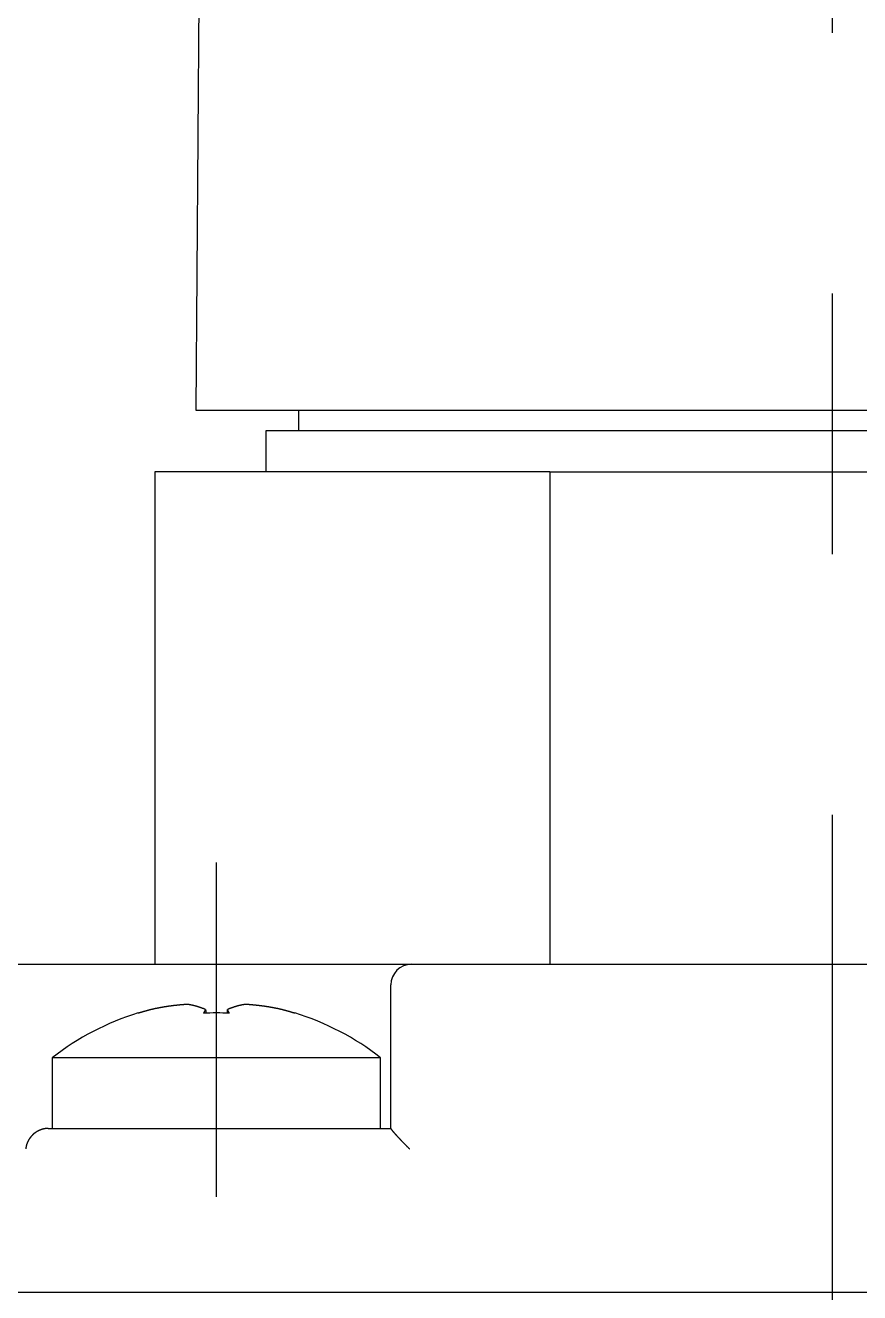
# Model space of a CAD drawing. Extents: x 55 to 320, y 62 to 485.
# Drawn here: x 255.97 to 276.3, y 316.9 to 347.77 of the extents above; entities that cross this region are included whole.
import ezdxf

# ---------------------------------------------------------------- set-up
doc = ezdxf.new("R2010")
doc.units = 0
doc.header["$MEASUREMENT"] = 0
doc.linetypes.add('CENTER', pattern=[50.8, 31.75, -6.35, 6.35, -6.35])
doc.layers.get('0').update_dxf_attribs({"linetype": 'CONTINUOUS'})
doc.layers.add('FR_QBM1_G14_40U', color=7, linetype='CONTINUOUS')

msp = doc.modelspace()

# ---------------------------------------------------------------- linework, layer by layer
at = {"linetype": 'CENTER'}
for p, q in [((275.628, 379.339), (275.628, 165.681)), ((260.628, 319.232), (260.628, 327.374))]:
    msp.add_line(p, q, dxfattribs=at)
at = {"layer": 'FR_QBM1_G14_40U', "color": 5, "linetype": 'Continuous'}
for p, q in [((260.195, 348.396), (260.128, 338.396)), ((260.128, 338.396), (291.128, 338.396)), ((260.128, 338.396), (291.127, 338.396)), ((260.128, 338.396), (260.128, 338.396)), ((262.628, 338.396), (262.628, 337.896)), ((289.428, 337.896), (261.828, 337.896)), ((261.828, 337.896), (261.828, 336.896)), ((268.754, 336.896), (259.128, 336.896)), ((259.128, 336.896), (259.128, 324.896)), ((268.754, 336.896), (282.502, 336.896)), ((268.754, 336.896), (268.754, 324.896)), ((255.71, 324.896), (256.479, 324.896)), ((256.479, 324.896), (260.628, 324.896)), ((260.628, 324.896), (263.598, 324.896)), ((263.598, 324.896), (264.334, 324.896)), ((264.334, 324.896), (265.378, 324.896)), ((265.378, 324.896), (273.812, 324.896)), ((273.812, 324.896), (277.444, 324.896)), ((264.878, 320.894), (264.878, 324.396)), ((258.727, 323.704), (258.721, 323.71)), ((260.362, 323.792), (260.374, 323.706)), ((260.893, 323.792), (260.882, 323.706)), ((262.529, 323.704), (262.535, 323.71)), ((264.628, 322.62), (256.628, 322.62)), ((256.628, 322.62), (256.628, 320.896)), ((264.628, 320.896), (264.628, 322.62)), ((256.525, 320.896), (256.628, 320.896)), ((256.628, 320.896), (261.805, 320.896)), ((261.805, 320.896), (264.878, 320.896)), ((296.628, 316.896), (254.628, 316.896))]:
    msp.add_line(p, q, dxfattribs=at)
for points in [[(259.921, 323.919, 0), (259.914, 323.918, 0), (259.907, 323.918, 0), (259.9, 323.918, 0), (259.893, 323.917, 0), (259.885, 323.917, 0), (259.878, 323.916, 0), (259.871, 323.916, 0), (259.864, 323.915, 0), (259.857, 323.915, 0), (259.85, 323.914, 0), (259.843, 323.914, 0), (259.836, 323.913, 0), (259.829, 323.913, 0), (259.822, 323.912, 0), (259.815, 323.912, 0), (259.808, 323.911, 0), (259.801, 323.91, 0), (259.794, 323.91, 0), (259.787, 323.909, 0), (259.78, 323.909, 0), (259.773, 323.908, 0), (259.765, 323.907, 0), (259.758, 323.907, 0), (259.751, 323.906, 0), (259.744, 323.906, 0), (259.737, 323.905, 0), (259.73, 323.904, 0), (259.723, 323.904, 0), (259.716, 323.903, 0), (259.709, 323.902, 0), (259.702, 323.901, 0), (259.695, 323.901, 0), (259.688, 323.9, 0), (259.681, 323.899, 0), (259.674, 323.899, 0), (259.667, 323.898, 0), (259.66, 323.897, 0), (259.653, 323.896, 0), (259.646, 323.896, 0), (259.639, 323.895, 0), (259.632, 323.894, 0), (259.625, 323.893, 0), (259.618, 323.892, 0), (259.611, 323.892, 0), (259.604, 323.891, 0), (259.597, 323.89, 0), (259.59, 323.889, 0), (259.583, 323.888, 0), (259.576, 323.887, 0), (259.569, 323.887, 0), (259.562, 323.886, 0), (259.555, 323.885, 0), (259.548, 323.884, 0), (259.542, 323.883, 0), (259.535, 323.882, 0), (259.528, 323.881, 0), (259.521, 323.88, 0), (259.514, 323.879, 0), (259.507, 323.878, 0), (259.5, 323.878, 0), (259.493, 323.877, 0), (259.486, 323.876, 0), (259.479, 323.875, 0), (259.472, 323.874, 0), (259.465, 323.873, 0), (259.458, 323.872, 0), (259.451, 323.871, 0), (259.444, 323.87, 0), (259.437, 323.869, 0), (259.431, 323.868, 0), (259.424, 323.866, 0), (259.417, 323.865, 0), (259.41, 323.864, 0), (259.403, 323.863, 0), (259.396, 323.862, 0), (259.389, 323.861, 0), (259.382, 323.86, 0), (259.375, 323.859, 0), (259.368, 323.858, 0), (259.362, 323.857, 0), (259.355, 323.856, 0), (259.348, 323.854, 0), (259.341, 323.853, 0), (259.334, 323.852, 0), (259.327, 323.851, 0), (259.32, 323.85, 0), (259.313, 323.849, 0), (259.307, 323.847, 0), (259.3, 323.846, 0), (259.293, 323.845, 0), (259.286, 323.844, 0), (259.279, 323.842, 0), (259.272, 323.841, 0), (259.265, 323.84, 0), (259.259, 323.839, 0), (259.252, 323.837, 0), (259.245, 323.836, 0), (259.238, 323.835, 0), (259.231, 323.834, 0), (259.224, 323.832, 0), (259.218, 323.831, 0), (259.211, 323.83, 0), (259.204, 323.828, 0), (259.197, 323.827, 0), (259.19, 323.826, 0), (259.184, 323.824, 0), (259.177, 323.823, 0), (259.17, 323.822, 0), (259.163, 323.82, 0), (259.156, 323.819, 0), (259.15, 323.817, 0), (259.143, 323.816, 0), (259.136, 323.815, 0), (259.129, 323.813, 0), (259.122, 323.812, 0), (259.116, 323.81, 0), (259.109, 323.809, 0), (259.102, 323.807, 0), (259.095, 323.806, 0), (259.089, 323.804, 0), (259.082, 323.803, 0), (259.075, 323.801, 0), (259.068, 323.8, 0), (259.062, 323.798, 0), (259.055, 323.797, 0), (259.048, 323.795, 0), (259.041, 323.794, 0), (259.035, 323.792, 0)], [(260.362, 323.792, 0), (260.359, 323.794, 0), (260.355, 323.795, 0), (260.351, 323.797, 0), (260.348, 323.798, 0), (260.344, 323.8, 0), (260.341, 323.801, 0), (260.337, 323.803, 0), (260.333, 323.804, 0), (260.33, 323.806, 0), (260.326, 323.807, 0), (260.322, 323.809, 0), (260.319, 323.81, 0), (260.315, 323.812, 0), (260.312, 323.813, 0), (260.308, 323.815, 0), (260.304, 323.816, 0), (260.301, 323.817, 0), (260.297, 323.819, 0), (260.294, 323.82, 0), (260.29, 323.822, 0), (260.286, 323.823, 0), (260.283, 323.824, 0), (260.279, 323.826, 0), (260.276, 323.827, 0), (260.272, 323.828, 0), (260.269, 323.83, 0), (260.265, 323.831, 0), (260.262, 323.832, 0), (260.258, 323.834, 0), (260.254, 323.835, 0), (260.251, 323.836, 0), (260.247, 323.837, 0), (260.244, 323.839, 0), (260.24, 323.84, 0), (260.237, 323.841, 0), (260.233, 323.842, 0), (260.23, 323.844, 0), (260.226, 323.845, 0), (260.223, 323.846, 0), (260.219, 323.847, 0), (260.215, 323.849, 0), (260.212, 323.85, 0), (260.208, 323.851, 0), (260.205, 323.852, 0), (260.201, 323.853, 0), (260.198, 323.854, 0), (260.194, 323.856, 0), (260.191, 323.857, 0), (260.187, 323.858, 0), (260.184, 323.859, 0), (260.18, 323.86, 0), (260.177, 323.861, 0), (260.173, 323.862, 0), (260.17, 323.863, 0), (260.166, 323.864, 0), (260.163, 323.865, 0), (260.159, 323.866, 0), (260.156, 323.868, 0), (260.153, 323.869, 0), (260.149, 323.87, 0), (260.146, 323.871, 0), (260.142, 323.872, 0), (260.139, 323.873, 0), (260.135, 323.874, 0), (260.132, 323.875, 0), (260.128, 323.876, 0), (260.125, 323.877, 0), (260.121, 323.878, 0), (260.118, 323.878, 0), (260.115, 323.879, 0), (260.111, 323.88, 0), (260.108, 323.881, 0), (260.104, 323.882, 0), (260.101, 323.883, 0), (260.097, 323.884, 0), (260.094, 323.885, 0), (260.091, 323.886, 0), (260.087, 323.887, 0), (260.084, 323.887, 0), (260.08, 323.888, 0), (260.077, 323.889, 0), (260.074, 323.89, 0), (260.07, 323.891, 0), (260.067, 323.892, 0), (260.063, 323.892, 0), (260.06, 323.893, 0), (260.057, 323.894, 0), (260.053, 323.895, 0), (260.05, 323.896, 0), (260.047, 323.896, 0), (260.043, 323.897, 0), (260.04, 323.898, 0), (260.036, 323.899, 0), (260.033, 323.899, 0), (260.03, 323.9, 0), (260.026, 323.901, 0), (260.023, 323.901, 0), (260.02, 323.902, 0), (260.016, 323.903, 0), (260.013, 323.904, 0), (260.01, 323.904, 0), (260.006, 323.905, 0), (260.003, 323.906, 0), (260, 323.906, 0), (259.996, 323.907, 0), (259.993, 323.907, 0), (259.99, 323.908, 0), (259.986, 323.909, 0), (259.983, 323.909, 0), (259.98, 323.91, 0), (259.977, 323.91, 0), (259.973, 323.911, 0), (259.97, 323.912, 0), (259.967, 323.912, 0), (259.963, 323.913, 0), (259.96, 323.913, 0), (259.957, 323.914, 0), (259.953, 323.914, 0), (259.95, 323.915, 0), (259.947, 323.915, 0), (259.944, 323.916, 0), (259.94, 323.916, 0), (259.937, 323.917, 0), (259.934, 323.917, 0), (259.931, 323.918, 0), (259.927, 323.918, 0), (259.924, 323.918, 0), (259.921, 323.919, 0)], [(261.335, 323.919, 0), (261.332, 323.918, 0), (261.328, 323.918, 0), (261.325, 323.918, 0), (261.322, 323.917, 0), (261.319, 323.917, 0), (261.315, 323.916, 0), (261.312, 323.916, 0), (261.309, 323.915, 0), (261.305, 323.915, 0), (261.302, 323.914, 0), (261.299, 323.914, 0), (261.296, 323.913, 0), (261.292, 323.913, 0), (261.289, 323.912, 0), (261.286, 323.912, 0), (261.282, 323.911, 0), (261.279, 323.91, 0), (261.276, 323.91, 0), (261.273, 323.909, 0), (261.269, 323.909, 0), (261.266, 323.908, 0), (261.263, 323.907, 0), (261.259, 323.907, 0), (261.256, 323.906, 0), (261.253, 323.906, 0), (261.249, 323.905, 0), (261.246, 323.904, 0), (261.243, 323.904, 0), (261.239, 323.903, 0), (261.236, 323.902, 0), (261.233, 323.901, 0), (261.229, 323.901, 0), (261.226, 323.9, 0), (261.223, 323.899, 0), (261.219, 323.899, 0), (261.216, 323.898, 0), (261.212, 323.897, 0), (261.209, 323.896, 0), (261.206, 323.896, 0), (261.202, 323.895, 0), (261.199, 323.894, 0), (261.196, 323.893, 0), (261.192, 323.892, 0), (261.189, 323.892, 0), (261.185, 323.891, 0), (261.182, 323.89, 0), (261.179, 323.889, 0), (261.175, 323.888, 0), (261.172, 323.887, 0), (261.168, 323.887, 0), (261.165, 323.886, 0), (261.162, 323.885, 0), (261.158, 323.884, 0), (261.155, 323.883, 0), (261.151, 323.882, 0), (261.148, 323.881, 0), (261.144, 323.88, 0), (261.141, 323.879, 0), (261.138, 323.878, 0), (261.134, 323.878, 0), (261.131, 323.877, 0), (261.127, 323.876, 0), (261.124, 323.875, 0), (261.12, 323.874, 0), (261.117, 323.873, 0), (261.113, 323.872, 0), (261.11, 323.871, 0), (261.107, 323.87, 0), (261.103, 323.869, 0), (261.1, 323.868, 0), (261.096, 323.866, 0), (261.093, 323.865, 0), (261.089, 323.864, 0), (261.086, 323.863, 0), (261.082, 323.862, 0), (261.079, 323.861, 0), (261.075, 323.86, 0), (261.072, 323.859, 0), (261.068, 323.858, 0), (261.065, 323.857, 0), (261.061, 323.856, 0), (261.058, 323.854, 0), (261.054, 323.853, 0), (261.051, 323.852, 0), (261.047, 323.851, 0), (261.044, 323.85, 0), (261.04, 323.849, 0), (261.037, 323.847, 0), (261.033, 323.846, 0), (261.03, 323.845, 0), (261.026, 323.844, 0), (261.023, 323.842, 0), (261.019, 323.841, 0), (261.015, 323.84, 0), (261.012, 323.839, 0), (261.008, 323.837, 0), (261.005, 323.836, 0), (261.001, 323.835, 0), (260.998, 323.834, 0), (260.994, 323.832, 0), (260.991, 323.831, 0), (260.987, 323.83, 0), (260.983, 323.828, 0), (260.98, 323.827, 0), (260.976, 323.826, 0), (260.973, 323.824, 0), (260.969, 323.823, 0), (260.966, 323.822, 0), (260.962, 323.82, 0), (260.958, 323.819, 0), (260.955, 323.817, 0), (260.951, 323.816, 0), (260.948, 323.815, 0), (260.944, 323.813, 0), (260.94, 323.812, 0), (260.937, 323.81, 0), (260.933, 323.809, 0), (260.93, 323.807, 0), (260.926, 323.806, 0), (260.922, 323.804, 0), (260.919, 323.803, 0), (260.915, 323.801, 0), (260.912, 323.8, 0), (260.908, 323.798, 0), (260.904, 323.797, 0), (260.901, 323.795, 0), (260.897, 323.794, 0), (260.893, 323.792, 0)], [(262.221, 323.792, 0), (262.214, 323.794, 0), (262.207, 323.795, 0), (262.201, 323.797, 0), (262.194, 323.798, 0), (262.187, 323.8, 0), (262.181, 323.801, 0), (262.174, 323.803, 0), (262.167, 323.804, 0), (262.16, 323.806, 0), (262.153, 323.807, 0), (262.147, 323.809, 0), (262.14, 323.81, 0), (262.133, 323.812, 0), (262.126, 323.813, 0), (262.12, 323.815, 0), (262.113, 323.816, 0), (262.106, 323.817, 0), (262.099, 323.819, 0), (262.092, 323.82, 0), (262.086, 323.822, 0), (262.079, 323.823, 0), (262.072, 323.824, 0), (262.065, 323.826, 0), (262.058, 323.827, 0), (262.052, 323.828, 0), (262.045, 323.83, 0), (262.038, 323.831, 0), (262.031, 323.832, 0), (262.024, 323.834, 0), (262.018, 323.835, 0), (262.011, 323.836, 0), (262.004, 323.837, 0), (261.997, 323.839, 0), (261.99, 323.84, 0), (261.983, 323.841, 0), (261.977, 323.842, 0), (261.97, 323.844, 0), (261.963, 323.845, 0), (261.956, 323.846, 0), (261.949, 323.847, 0), (261.942, 323.849, 0), (261.935, 323.85, 0), (261.928, 323.851, 0), (261.922, 323.852, 0), (261.915, 323.853, 0), (261.908, 323.854, 0), (261.901, 323.856, 0), (261.894, 323.857, 0), (261.887, 323.858, 0), (261.88, 323.859, 0), (261.873, 323.86, 0), (261.867, 323.861, 0), (261.86, 323.862, 0), (261.853, 323.863, 0), (261.846, 323.864, 0), (261.839, 323.865, 0), (261.832, 323.866, 0), (261.825, 323.868, 0), (261.818, 323.869, 0), (261.811, 323.87, 0), (261.804, 323.871, 0), (261.797, 323.872, 0), (261.791, 323.873, 0), (261.784, 323.874, 0), (261.777, 323.875, 0), (261.77, 323.876, 0), (261.763, 323.877, 0), (261.756, 323.878, 0), (261.749, 323.878, 0), (261.742, 323.879, 0), (261.735, 323.88, 0), (261.728, 323.881, 0), (261.721, 323.882, 0), (261.714, 323.883, 0), (261.707, 323.884, 0), (261.7, 323.885, 0), (261.693, 323.886, 0), (261.686, 323.887, 0), (261.679, 323.887, 0), (261.672, 323.888, 0), (261.665, 323.889, 0), (261.658, 323.89, 0), (261.651, 323.891, 0), (261.644, 323.892, 0), (261.637, 323.892, 0), (261.63, 323.893, 0), (261.623, 323.894, 0), (261.616, 323.895, 0), (261.609, 323.896, 0), (261.602, 323.896, 0), (261.595, 323.897, 0), (261.588, 323.898, 0), (261.581, 323.899, 0), (261.574, 323.899, 0), (261.567, 323.9, 0), (261.56, 323.901, 0), (261.553, 323.901, 0), (261.546, 323.902, 0), (261.539, 323.903, 0), (261.532, 323.904, 0), (261.525, 323.904, 0), (261.518, 323.905, 0), (261.511, 323.906, 0), (261.504, 323.906, 0), (261.497, 323.907, 0), (261.49, 323.907, 0), (261.483, 323.908, 0), (261.476, 323.909, 0), (261.469, 323.909, 0), (261.462, 323.91, 0), (261.455, 323.91, 0), (261.448, 323.911, 0), (261.441, 323.912, 0), (261.434, 323.912, 0), (261.427, 323.913, 0), (261.42, 323.913, 0), (261.413, 323.914, 0), (261.406, 323.914, 0), (261.398, 323.915, 0), (261.391, 323.915, 0), (261.384, 323.916, 0), (261.377, 323.916, 0), (261.37, 323.917, 0), (261.363, 323.917, 0), (261.356, 323.918, 0), (261.349, 323.918, 0), (261.342, 323.918, 0), (261.335, 323.919, 0)], [(259.035, 323.792, 0), (259.032, 323.792, 0), (259.03, 323.791, 0), (259.027, 323.79, 0), (259.025, 323.79, 0), (259.023, 323.789, 0), (259.02, 323.789, 0), (259.018, 323.788, 0), (259.015, 323.787, 0), (259.013, 323.787, 0), (259.01, 323.786, 0), (259.008, 323.785, 0), (259.006, 323.785, 0), (259.003, 323.784, 0), (259.001, 323.783, 0), (258.998, 323.783, 0), (258.996, 323.782, 0), (258.994, 323.782, 0), (258.991, 323.781, 0), (258.989, 323.78, 0), (258.986, 323.78, 0), (258.984, 323.779, 0), (258.981, 323.778, 0), (258.979, 323.778, 0), (258.977, 323.777, 0), (258.974, 323.776, 0), (258.972, 323.776, 0), (258.969, 323.775, 0), (258.967, 323.774, 0), (258.965, 323.774, 0), (258.962, 323.773, 0), (258.96, 323.772, 0), (258.957, 323.772, 0), (258.955, 323.771, 0), (258.953, 323.77, 0), (258.95, 323.77, 0), (258.948, 323.769, 0), (258.945, 323.768, 0), (258.943, 323.768, 0), (258.94, 323.767, 0), (258.938, 323.766, 0), (258.936, 323.766, 0), (258.933, 323.765, 0), (258.931, 323.764, 0), (258.928, 323.764, 0), (258.926, 323.763, 0), (258.924, 323.762, 0), (258.921, 323.762, 0), (258.919, 323.761, 0), (258.916, 323.76, 0), (258.914, 323.76, 0), (258.912, 323.759, 0), (258.909, 323.758, 0), (258.907, 323.758, 0), (258.904, 323.757, 0), (258.902, 323.756, 0), (258.899, 323.756, 0), (258.897, 323.755, 0), (258.895, 323.754, 0), (258.892, 323.754, 0), (258.89, 323.753, 0), (258.887, 323.752, 0), (258.885, 323.751, 0), (258.883, 323.751, 0), (258.88, 323.75, 0), (258.878, 323.749, 0), (258.875, 323.749, 0), (258.873, 323.748, 0), (258.871, 323.747, 0), (258.868, 323.747, 0), (258.866, 323.746, 0), (258.863, 323.745, 0), (258.861, 323.745, 0), (258.859, 323.744, 0), (258.856, 323.743, 0), (258.854, 323.742, 0), (258.851, 323.742, 0), (258.849, 323.741, 0), (258.847, 323.74, 0), (258.844, 323.74, 0), (258.842, 323.739, 0), (258.839, 323.738, 0), (258.837, 323.738, 0), (258.835, 323.737, 0), (258.832, 323.736, 0), (258.83, 323.735, 0), (258.827, 323.735, 0), (258.825, 323.734, 0), (258.823, 323.733, 0), (258.82, 323.733, 0), (258.818, 323.732, 0), (258.815, 323.731, 0), (258.813, 323.73, 0), (258.811, 323.73, 0), (258.808, 323.729, 0), (258.806, 323.728, 0), (258.803, 323.728, 0), (258.801, 323.727, 0), (258.799, 323.726, 0), (258.796, 323.725, 0), (258.794, 323.725, 0), (258.791, 323.724, 0), (258.789, 323.723, 0), (258.787, 323.722, 0), (258.784, 323.722, 0), (258.782, 323.721, 0), (258.779, 323.72, 0), (258.777, 323.72, 0), (258.775, 323.719, 0), (258.772, 323.718, 0), (258.77, 323.717, 0), (258.768, 323.717, 0), (258.765, 323.716, 0), (258.763, 323.715, 0), (258.76, 323.714, 0), (258.758, 323.714, 0), (258.756, 323.713, 0), (258.753, 323.712, 0), (258.751, 323.711, 0), (258.748, 323.711, 0), (258.746, 323.71, 0), (258.744, 323.709, 0), (258.741, 323.708, 0), (258.739, 323.708, 0), (258.736, 323.707, 0), (258.734, 323.706, 0), (258.732, 323.705, 0), (258.729, 323.705, 0), (258.727, 323.704, 0)], [(260.362, 323.792, 0), (260.362, 323.792, 0), (260.361, 323.791, 0), (260.361, 323.79, 0), (260.361, 323.79, 0), (260.36, 323.789, 0), (260.36, 323.789, 0), (260.359, 323.788, 0), (260.359, 323.787, 0), (260.359, 323.787, 0), (260.358, 323.786, 0), (260.358, 323.785, 0), (260.357, 323.785, 0), (260.357, 323.784, 0), (260.357, 323.783, 0), (260.356, 323.783, 0), (260.356, 323.782, 0), (260.355, 323.782, 0), (260.355, 323.781, 0), (260.355, 323.78, 0), (260.354, 323.78, 0), (260.354, 323.779, 0), (260.353, 323.778, 0), (260.353, 323.778, 0), (260.353, 323.777, 0), (260.352, 323.776, 0), (260.352, 323.776, 0), (260.351, 323.775, 0), (260.351, 323.774, 0), (260.351, 323.774, 0), (260.35, 323.773, 0), (260.35, 323.772, 0), (260.349, 323.772, 0), (260.349, 323.771, 0), (260.349, 323.77, 0), (260.348, 323.77, 0), (260.348, 323.769, 0), (260.347, 323.768, 0), (260.347, 323.768, 0), (260.347, 323.767, 0), (260.346, 323.766, 0), (260.346, 323.766, 0), (260.345, 323.765, 0), (260.345, 323.764, 0), (260.345, 323.764, 0), (260.344, 323.763, 0), (260.344, 323.762, 0), (260.343, 323.762, 0), (260.343, 323.761, 0), (260.343, 323.76, 0), (260.342, 323.76, 0), (260.342, 323.759, 0), (260.341, 323.758, 0), (260.341, 323.758, 0), (260.341, 323.757, 0), (260.34, 323.756, 0), (260.34, 323.756, 0), (260.339, 323.755, 0), (260.339, 323.754, 0), (260.339, 323.754, 0), (260.338, 323.753, 0), (260.338, 323.752, 0), (260.337, 323.751, 0), (260.337, 323.751, 0), (260.337, 323.75, 0), (260.336, 323.749, 0), (260.336, 323.749, 0), (260.335, 323.748, 0), (260.335, 323.747, 0), (260.335, 323.747, 0), (260.334, 323.746, 0), (260.334, 323.745, 0), (260.333, 323.745, 0), (260.333, 323.744, 0), (260.333, 323.743, 0), (260.332, 323.742, 0), (260.332, 323.742, 0), (260.331, 323.741, 0), (260.331, 323.74, 0), (260.331, 323.74, 0), (260.33, 323.739, 0), (260.33, 323.738, 0), (260.329, 323.738, 0), (260.329, 323.737, 0), (260.329, 323.736, 0), (260.328, 323.735, 0), (260.328, 323.735, 0), (260.327, 323.734, 0), (260.327, 323.733, 0), (260.327, 323.733, 0), (260.326, 323.732, 0), (260.326, 323.731, 0), (260.325, 323.73, 0), (260.325, 323.73, 0), (260.325, 323.729, 0), (260.324, 323.728, 0), (260.324, 323.728, 0), (260.323, 323.727, 0), (260.323, 323.726, 0), (260.323, 323.725, 0), (260.322, 323.725, 0), (260.322, 323.724, 0), (260.321, 323.723, 0), (260.321, 323.722, 0), (260.321, 323.722, 0), (260.32, 323.721, 0), (260.32, 323.72, 0), (260.319, 323.72, 0), (260.319, 323.719, 0), (260.319, 323.718, 0), (260.318, 323.717, 0), (260.318, 323.717, 0), (260.317, 323.716, 0), (260.317, 323.715, 0), (260.317, 323.714, 0), (260.316, 323.714, 0), (260.316, 323.713, 0), (260.315, 323.712, 0), (260.315, 323.711, 0), (260.315, 323.711, 0), (260.314, 323.71, 0), (260.314, 323.709, 0), (260.313, 323.708, 0), (260.313, 323.708, 0), (260.313, 323.707, 0), (260.312, 323.706, 0), (260.312, 323.705, 0), (260.311, 323.705, 0), (260.311, 323.704, 0)], [(260.945, 323.704, 0), (260.944, 323.705, 0), (260.944, 323.705, 0), (260.943, 323.706, 0), (260.943, 323.707, 0), (260.943, 323.708, 0), (260.942, 323.708, 0), (260.942, 323.709, 0), (260.941, 323.71, 0), (260.941, 323.711, 0), (260.941, 323.711, 0), (260.94, 323.712, 0), (260.94, 323.713, 0), (260.939, 323.714, 0), (260.939, 323.714, 0), (260.939, 323.715, 0), (260.938, 323.716, 0), (260.938, 323.717, 0), (260.937, 323.717, 0), (260.937, 323.718, 0), (260.937, 323.719, 0), (260.936, 323.72, 0), (260.936, 323.72, 0), (260.935, 323.721, 0), (260.935, 323.722, 0), (260.935, 323.722, 0), (260.934, 323.723, 0), (260.934, 323.724, 0), (260.933, 323.725, 0), (260.933, 323.725, 0), (260.933, 323.726, 0), (260.932, 323.727, 0), (260.932, 323.728, 0), (260.931, 323.728, 0), (260.931, 323.729, 0), (260.931, 323.73, 0), (260.93, 323.73, 0), (260.93, 323.731, 0), (260.929, 323.732, 0), (260.929, 323.733, 0), (260.929, 323.733, 0), (260.928, 323.734, 0), (260.928, 323.735, 0), (260.927, 323.735, 0), (260.927, 323.736, 0), (260.927, 323.737, 0), (260.926, 323.738, 0), (260.926, 323.738, 0), (260.925, 323.739, 0), (260.925, 323.74, 0), (260.925, 323.74, 0), (260.924, 323.741, 0), (260.924, 323.742, 0), (260.923, 323.742, 0), (260.923, 323.743, 0), (260.923, 323.744, 0), (260.922, 323.745, 0), (260.922, 323.745, 0), (260.921, 323.746, 0), (260.921, 323.747, 0), (260.921, 323.747, 0), (260.92, 323.748, 0), (260.92, 323.749, 0), (260.919, 323.749, 0), (260.919, 323.75, 0), (260.919, 323.751, 0), (260.918, 323.751, 0), (260.918, 323.752, 0), (260.917, 323.753, 0), (260.917, 323.754, 0), (260.917, 323.754, 0), (260.916, 323.755, 0), (260.916, 323.756, 0), (260.915, 323.756, 0), (260.915, 323.757, 0), (260.915, 323.758, 0), (260.914, 323.758, 0), (260.914, 323.759, 0), (260.913, 323.76, 0), (260.913, 323.76, 0), (260.913, 323.761, 0), (260.912, 323.762, 0), (260.912, 323.762, 0), (260.911, 323.763, 0), (260.911, 323.764, 0), (260.911, 323.764, 0), (260.91, 323.765, 0), (260.91, 323.766, 0), (260.909, 323.766, 0), (260.909, 323.767, 0), (260.909, 323.768, 0), (260.908, 323.768, 0), (260.908, 323.769, 0), (260.907, 323.77, 0), (260.907, 323.77, 0), (260.907, 323.771, 0), (260.906, 323.772, 0), (260.906, 323.772, 0), (260.905, 323.773, 0), (260.905, 323.774, 0), (260.905, 323.774, 0), (260.904, 323.775, 0), (260.904, 323.776, 0), (260.903, 323.776, 0), (260.903, 323.777, 0), (260.903, 323.778, 0), (260.902, 323.778, 0), (260.902, 323.779, 0), (260.901, 323.78, 0), (260.901, 323.78, 0), (260.901, 323.781, 0), (260.9, 323.782, 0), (260.9, 323.782, 0), (260.899, 323.783, 0), (260.899, 323.783, 0), (260.899, 323.784, 0), (260.898, 323.785, 0), (260.898, 323.785, 0), (260.897, 323.786, 0), (260.897, 323.787, 0), (260.897, 323.787, 0), (260.896, 323.788, 0), (260.896, 323.789, 0), (260.895, 323.789, 0), (260.895, 323.79, 0), (260.895, 323.79, 0), (260.894, 323.791, 0), (260.894, 323.792, 0), (260.893, 323.792, 0)], [(262.529, 323.704, 0), (262.526, 323.705, 0), (262.524, 323.705, 0), (262.522, 323.706, 0), (262.519, 323.707, 0), (262.517, 323.708, 0), (262.514, 323.708, 0), (262.512, 323.709, 0), (262.51, 323.71, 0), (262.507, 323.711, 0), (262.505, 323.711, 0), (262.502, 323.712, 0), (262.5, 323.713, 0), (262.498, 323.714, 0), (262.495, 323.714, 0), (262.493, 323.715, 0), (262.491, 323.716, 0), (262.488, 323.717, 0), (262.486, 323.717, 0), (262.483, 323.718, 0), (262.481, 323.719, 0), (262.479, 323.72, 0), (262.476, 323.72, 0), (262.474, 323.721, 0), (262.471, 323.722, 0), (262.469, 323.722, 0), (262.467, 323.723, 0), (262.464, 323.724, 0), (262.462, 323.725, 0), (262.459, 323.725, 0), (262.457, 323.726, 0), (262.455, 323.727, 0), (262.452, 323.728, 0), (262.45, 323.728, 0), (262.447, 323.729, 0), (262.445, 323.73, 0), (262.443, 323.73, 0), (262.44, 323.731, 0), (262.438, 323.732, 0), (262.435, 323.733, 0), (262.433, 323.733, 0), (262.431, 323.734, 0), (262.428, 323.735, 0), (262.426, 323.735, 0), (262.423, 323.736, 0), (262.421, 323.737, 0), (262.419, 323.738, 0), (262.416, 323.738, 0), (262.414, 323.739, 0), (262.411, 323.74, 0), (262.409, 323.74, 0), (262.407, 323.741, 0), (262.404, 323.742, 0), (262.402, 323.742, 0), (262.399, 323.743, 0), (262.397, 323.744, 0), (262.395, 323.745, 0), (262.392, 323.745, 0), (262.39, 323.746, 0), (262.387, 323.747, 0), (262.385, 323.747, 0), (262.383, 323.748, 0), (262.38, 323.749, 0), (262.378, 323.749, 0), (262.375, 323.75, 0), (262.373, 323.751, 0), (262.371, 323.751, 0), (262.368, 323.752, 0), (262.366, 323.753, 0), (262.363, 323.754, 0), (262.361, 323.754, 0), (262.359, 323.755, 0), (262.356, 323.756, 0), (262.354, 323.756, 0), (262.351, 323.757, 0), (262.349, 323.758, 0), (262.347, 323.758, 0), (262.344, 323.759, 0), (262.342, 323.76, 0), (262.339, 323.76, 0), (262.337, 323.761, 0), (262.334, 323.762, 0), (262.332, 323.762, 0), (262.33, 323.763, 0), (262.327, 323.764, 0), (262.325, 323.764, 0), (262.322, 323.765, 0), (262.32, 323.766, 0), (262.318, 323.766, 0), (262.315, 323.767, 0), (262.313, 323.768, 0), (262.31, 323.768, 0), (262.308, 323.769, 0), (262.306, 323.77, 0), (262.303, 323.77, 0), (262.301, 323.771, 0), (262.298, 323.772, 0), (262.296, 323.772, 0), (262.293, 323.773, 0), (262.291, 323.774, 0), (262.289, 323.774, 0), (262.286, 323.775, 0), (262.284, 323.776, 0), (262.281, 323.776, 0), (262.279, 323.777, 0), (262.277, 323.778, 0), (262.274, 323.778, 0), (262.272, 323.779, 0), (262.269, 323.78, 0), (262.267, 323.78, 0), (262.264, 323.781, 0), (262.262, 323.782, 0), (262.26, 323.782, 0), (262.257, 323.783, 0), (262.255, 323.783, 0), (262.252, 323.784, 0), (262.25, 323.785, 0), (262.248, 323.785, 0), (262.245, 323.786, 0), (262.243, 323.787, 0), (262.24, 323.787, 0), (262.238, 323.788, 0), (262.235, 323.789, 0), (262.233, 323.789, 0), (262.231, 323.79, 0), (262.228, 323.79, 0), (262.226, 323.791, 0), (262.223, 323.792, 0), (262.221, 323.792, 0)], [(256.479, 320.894, 0), (256.474, 320.894, 0), (256.468, 320.893, 0), (256.462, 320.892, 0), (256.456, 320.892, 0), (256.451, 320.891, 0), (256.445, 320.89, 0), (256.439, 320.889, 0), (256.433, 320.888, 0), (256.427, 320.887, 0), (256.422, 320.886, 0), (256.416, 320.884, 0), (256.41, 320.883, 0), (256.405, 320.882, 0), (256.399, 320.88, 0), (256.393, 320.879, 0), (256.387, 320.877, 0), (256.382, 320.876, 0), (256.376, 320.874, 0), (256.37, 320.872, 0), (256.365, 320.87, 0), (256.359, 320.869, 0), (256.354, 320.867, 0), (256.348, 320.865, 0), (256.342, 320.863, 0), (256.337, 320.861, 0), (256.331, 320.858, 0), (256.326, 320.856, 0), (256.32, 320.854, 0), (256.315, 320.851, 0), (256.309, 320.849, 0), (256.304, 320.847, 0), (256.299, 320.844, 0), (256.293, 320.841, 0), (256.288, 320.839, 0), (256.283, 320.836, 0), (256.277, 320.833, 0), (256.272, 320.83, 0), (256.267, 320.828, 0), (256.262, 320.825, 0), (256.256, 320.822, 0), (256.251, 320.819, 0), (256.246, 320.815, 0), (256.241, 320.812, 0), (256.236, 320.809, 0), (256.231, 320.806, 0), (256.226, 320.802, 0), (256.221, 320.799, 0), (256.216, 320.795, 0), (256.211, 320.792, 0), (256.206, 320.788, 0), (256.201, 320.785, 0), (256.197, 320.781, 0), (256.192, 320.777, 0), (256.187, 320.774, 0), (256.182, 320.77, 0), (256.178, 320.766, 0), (256.173, 320.762, 0), (256.169, 320.758, 0), (256.164, 320.754, 0), (256.16, 320.75, 0), (256.155, 320.746, 0), (256.151, 320.742, 0), (256.147, 320.738, 0), (256.142, 320.733, 0), (256.138, 320.729, 0), (256.134, 320.725, 0), (256.13, 320.72, 0), (256.126, 320.716, 0), (256.122, 320.711, 0), (256.117, 320.707, 0), (256.114, 320.702, 0), (256.11, 320.698, 0), (256.106, 320.693, 0), (256.102, 320.688, 0), (256.098, 320.684, 0), (256.094, 320.679, 0), (256.091, 320.674, 0), (256.087, 320.669, 0), (256.084, 320.665, 0), (256.08, 320.66, 0), (256.077, 320.655, 0), (256.073, 320.65, 0), (256.07, 320.645, 0), (256.067, 320.64, 0), (256.063, 320.635, 0), (256.06, 320.63, 0), (256.057, 320.624, 0), (256.054, 320.619, 0), (256.051, 320.614, 0), (256.048, 320.609, 0), (256.045, 320.604, 0), (256.042, 320.598, 0), (256.04, 320.593, 0), (256.037, 320.588, 0), (256.034, 320.582, 0), (256.032, 320.577, 0), (256.029, 320.572, 0), (256.027, 320.566, 0), (256.024, 320.561, 0), (256.022, 320.555, 0), (256.019, 320.55, 0), (256.017, 320.544, 0), (256.015, 320.539, 0), (256.013, 320.533, 0), (256.011, 320.528, 0), (256.009, 320.522, 0), (256.007, 320.516, 0), (256.005, 320.511, 0), (256.003, 320.505, 0), (256.002, 320.5, 0), (256, 320.494, 0), (255.998, 320.488, 0), (255.997, 320.482, 0), (255.995, 320.477, 0), (255.994, 320.471, 0), (255.993, 320.465, 0), (255.991, 320.46, 0), (255.99, 320.454, 0), (255.989, 320.448, 0), (255.988, 320.442, 0), (255.987, 320.437, 0), (255.986, 320.431, 0), (255.985, 320.425, 0), (255.984, 320.419, 0), (255.983, 320.414, 0), (255.983, 320.408, 0), (255.982, 320.402, 0), (255.981, 320.396, 0)], [(256.525, 320.896, 0), (256.525, 320.896, 0), (256.524, 320.896, 0), (256.524, 320.896, 0), (256.524, 320.896, 0), (256.523, 320.896, 0), (256.523, 320.896, 0), (256.522, 320.896, 0), (256.522, 320.896, 0), (256.522, 320.896, 0), (256.521, 320.896, 0), (256.521, 320.896, 0), (256.521, 320.896, 0), (256.52, 320.896, 0), (256.52, 320.896, 0), (256.52, 320.896, 0), (256.519, 320.896, 0), (256.519, 320.896, 0), (256.519, 320.896, 0), (256.518, 320.896, 0), (256.518, 320.896, 0), (256.517, 320.896, 0), (256.517, 320.896, 0), (256.517, 320.896, 0), (256.516, 320.896, 0), (256.516, 320.896, 0), (256.516, 320.896, 0), (256.515, 320.896, 0), (256.515, 320.896, 0), (256.515, 320.896, 0), (256.514, 320.896, 0), (256.514, 320.896, 0), (256.514, 320.896, 0), (256.513, 320.896, 0), (256.513, 320.896, 0), (256.513, 320.896, 0), (256.512, 320.896, 0), (256.512, 320.896, 0), (256.511, 320.896, 0), (256.511, 320.896, 0), (256.511, 320.896, 0), (256.51, 320.896, 0), (256.51, 320.896, 0), (256.51, 320.896, 0), (256.509, 320.896, 0), (256.509, 320.896, 0), (256.509, 320.896, 0), (256.508, 320.896, 0), (256.508, 320.896, 0), (256.508, 320.896, 0), (256.507, 320.896, 0), (256.507, 320.896, 0), (256.506, 320.896, 0), (256.506, 320.896, 0), (256.506, 320.896, 0), (256.505, 320.896, 0), (256.505, 320.896, 0), (256.505, 320.896, 0), (256.504, 320.896, 0), (256.504, 320.896, 0), (256.504, 320.896, 0), (256.503, 320.896, 0), (256.503, 320.896, 0), (256.503, 320.896, 0), (256.502, 320.896, 0), (256.502, 320.896, 0), (256.501, 320.896, 0), (256.501, 320.896, 0), (256.501, 320.896, 0), (256.5, 320.896, 0), (256.5, 320.896, 0), (256.5, 320.896, 0), (256.499, 320.896, 0), (256.499, 320.896, 0), (256.499, 320.896, 0), (256.498, 320.895, 0), (256.498, 320.895, 0), (256.498, 320.895, 0), (256.497, 320.895, 0), (256.497, 320.895, 0), (256.496, 320.895, 0), (256.496, 320.895, 0), (256.496, 320.895, 0), (256.495, 320.895, 0), (256.495, 320.895, 0), (256.495, 320.895, 0), (256.494, 320.895, 0), (256.494, 320.895, 0), (256.494, 320.895, 0), (256.493, 320.895, 0), (256.493, 320.895, 0), (256.493, 320.895, 0), (256.492, 320.895, 0), (256.492, 320.895, 0), (256.491, 320.895, 0), (256.491, 320.895, 0), (256.491, 320.895, 0), (256.49, 320.895, 0), (256.49, 320.895, 0), (256.49, 320.895, 0), (256.489, 320.895, 0), (256.489, 320.895, 0), (256.489, 320.895, 0), (256.488, 320.895, 0), (256.488, 320.895, 0), (256.488, 320.895, 0), (256.487, 320.895, 0), (256.487, 320.895, 0), (256.487, 320.895, 0), (256.486, 320.895, 0), (256.486, 320.895, 0), (256.485, 320.895, 0), (256.485, 320.895, 0), (256.485, 320.895, 0), (256.484, 320.895, 0), (256.484, 320.895, 0), (256.484, 320.895, 0), (256.483, 320.894, 0), (256.483, 320.894, 0), (256.483, 320.894, 0), (256.482, 320.894, 0), (256.482, 320.894, 0), (256.482, 320.894, 0), (256.481, 320.894, 0), (256.481, 320.894, 0), (256.48, 320.894, 0), (256.48, 320.894, 0), (256.48, 320.894, 0), (256.479, 320.894, 0)], [(264.878, 320.894, 0), (264.878, 320.894, 0), (264.878, 320.893, 0), (264.878, 320.892, 0), (264.878, 320.892, 0), (264.879, 320.891, 0), (264.879, 320.89, 0), (264.879, 320.889, 0), (264.88, 320.888, 0), (264.881, 320.887, 0), (264.881, 320.886, 0), (264.882, 320.884, 0), (264.883, 320.883, 0), (264.883, 320.882, 0), (264.884, 320.88, 0), (264.885, 320.879, 0), (264.886, 320.877, 0), (264.887, 320.876, 0), (264.889, 320.874, 0), (264.89, 320.872, 0), (264.891, 320.87, 0), (264.892, 320.869, 0), (264.894, 320.867, 0), (264.895, 320.865, 0), (264.897, 320.863, 0), (264.899, 320.861, 0), (264.9, 320.858, 0), (264.902, 320.856, 0), (264.904, 320.854, 0), (264.906, 320.851, 0), (264.908, 320.849, 0), (264.91, 320.847, 0), (264.912, 320.844, 0), (264.914, 320.841, 0), (264.916, 320.839, 0), (264.918, 320.836, 0), (264.921, 320.833, 0), (264.923, 320.83, 0), (264.925, 320.828, 0), (264.928, 320.825, 0), (264.93, 320.822, 0), (264.933, 320.819, 0), (264.936, 320.815, 0), (264.938, 320.812, 0), (264.941, 320.809, 0), (264.944, 320.806, 0), (264.947, 320.802, 0), (264.95, 320.799, 0), (264.953, 320.795, 0), (264.956, 320.792, 0), (264.959, 320.788, 0), (264.962, 320.785, 0), (264.965, 320.781, 0), (264.969, 320.777, 0), (264.972, 320.774, 0), (264.976, 320.77, 0), (264.979, 320.766, 0), (264.983, 320.762, 0), (264.986, 320.758, 0), (264.99, 320.754, 0), (264.993, 320.75, 0), (264.997, 320.746, 0), (265.001, 320.742, 0), (265.005, 320.738, 0), (265.009, 320.733, 0), (265.012, 320.729, 0), (265.016, 320.725, 0), (265.02, 320.72, 0), (265.025, 320.716, 0), (265.029, 320.711, 0), (265.033, 320.707, 0), (265.037, 320.702, 0), (265.041, 320.698, 0), (265.046, 320.693, 0), (265.05, 320.688, 0), (265.054, 320.684, 0), (265.059, 320.679, 0), (265.063, 320.674, 0), (265.068, 320.669, 0), (265.072, 320.665, 0), (265.077, 320.66, 0), (265.082, 320.655, 0), (265.086, 320.65, 0), (265.091, 320.645, 0), (265.096, 320.64, 0), (265.1, 320.635, 0), (265.105, 320.63, 0), (265.11, 320.624, 0), (265.115, 320.619, 0), (265.12, 320.614, 0), (265.125, 320.609, 0), (265.13, 320.604, 0), (265.135, 320.598, 0), (265.14, 320.593, 0), (265.145, 320.588, 0), (265.15, 320.582, 0), (265.155, 320.577, 0), (265.161, 320.572, 0), (265.166, 320.566, 0), (265.171, 320.561, 0), (265.176, 320.555, 0), (265.182, 320.55, 0), (265.187, 320.544, 0), (265.192, 320.539, 0), (265.198, 320.533, 0), (265.203, 320.528, 0), (265.209, 320.522, 0), (265.214, 320.516, 0), (265.22, 320.511, 0), (265.225, 320.505, 0), (265.231, 320.5, 0), (265.236, 320.494, 0), (265.242, 320.488, 0), (265.247, 320.482, 0), (265.253, 320.477, 0), (265.258, 320.471, 0), (265.264, 320.465, 0), (265.27, 320.46, 0), (265.275, 320.454, 0), (265.281, 320.448, 0), (265.287, 320.442, 0), (265.292, 320.437, 0), (265.298, 320.431, 0), (265.304, 320.425, 0), (265.309, 320.419, 0), (265.315, 320.414, 0), (265.321, 320.408, 0), (265.327, 320.402, 0), (265.332, 320.396, 0)]]:
    msp.add_polyline3d(points, dxfattribs=at)
for centre, radius, start, end in [((265.378, 324.396), 0.5, 90, 180), ((260.628, 317.496), 6.5, 107.0629, 127.9799), ((260.628, 315.551), 8.159, 87.7746, 92.2254), ((260.628, 317.496), 6.5, 52.0201, 72.9371)]:
    msp.add_arc(centre, radius, start, end, dxfattribs=at)

doc.saveas('drawing.dxf')
